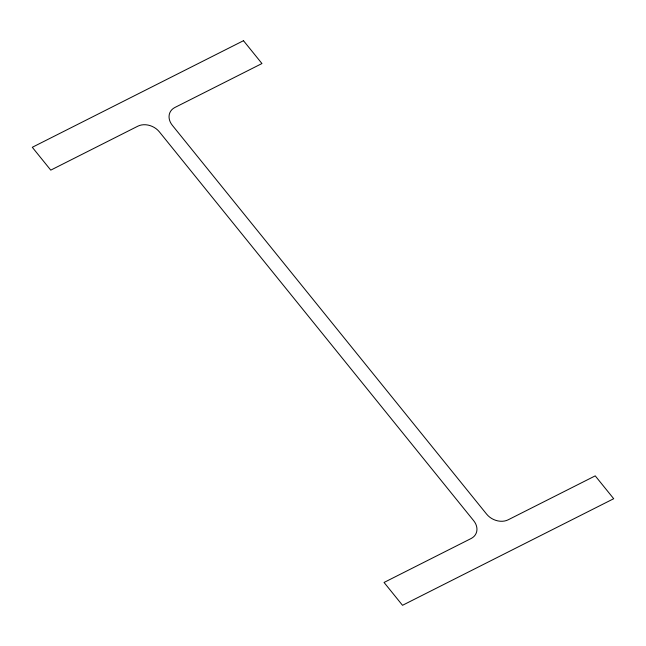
<?xml version="1.0" encoding="UTF-8"?>
<svg xmlns="http://www.w3.org/2000/svg" width="646" height="646" viewBox="0 0 646 646"><rect width="100%" height="100%" fill="white"/><g stroke="black" fill="none" stroke-linecap="round" stroke-linejoin="round"><path stroke-width="0.97" d="M243.485 40.698L32.3 147.288L50.768 170.132L137.816 126.196A15.924 12.516 25.6 0 1 159.36 131.841L473.68 520.7A15.924 12.516 25.6 0 1 471.104 538.522L384.047 582.458L402.515 605.302L613.7 498.712L595.232 475.868L508.184 519.804A15.924 12.516 25.6 0 1 486.64 514.159L172.321 125.3A15.924 12.516 25.6 0 1 174.896 107.478L261.953 63.542L243.485 40.698"/></g></svg>
